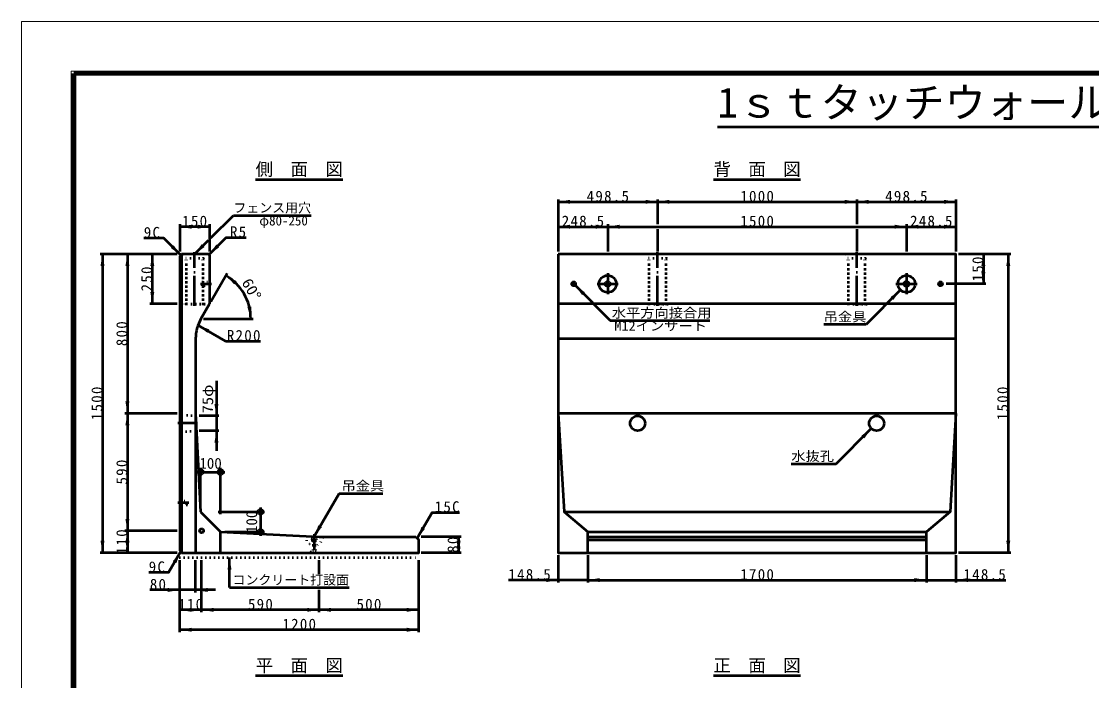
# Model space of a CAD drawing. Units: millimetres, scale not verified, with parts at other scales. Extents: x -2102 to 2102, y -1485 to 1485.
# Drawn here: x -2102 to 46, y 160 to 1485 of the extents above; entities that cross this region are included whole.
import ezdxf
from ezdxf.enums import TextEntityAlignment as Align

# ---------------------------------------------------------------- set-up
doc = ezdxf.new("R2010")
doc.units = ezdxf.units.MM
doc.header["$LTSCALE"] = 5
doc.linetypes.add('DOTTED', pattern=[1.75, 0.25, -1.5])
doc.linetypes.add('LONG_DASHED_DOTTED', pattern=[15.25, 12, -1.5, 0.25, -1.5])
doc.layers.add('0-0_V-nasSTD', color=7, linetype='Continuous', lineweight=50)
doc.styles.add('ＭＳ ゴシック', font='')
doc.styles.get('ＭＳ ゴシック').set_extended_font_data('MS Gothic')

msp = doc.modelspace()

# ---------------------------------------------------------------- linework, layer by layer
at = {"layer": '0-0_V-nasSTD', "lineweight": 100}
msp.add_line((-1997.5, 1380), (-1997.5, -1380), dxfattribs=at)
at = {"layer": '0-0_V-nasSTD'}
for p, q in [((-705.024, 1273.465), (705.024, 1273.465)), ((-1632.128, 1167.468), (-1457.128, 1167.468)), ((-712.728, 1167.468), (-537.728, 1167.468)), ((-1024.628, 1127.468), (-1024.628, 1022.468)), ((-1024.628, 1122.468), (-825.228, 1122.468)), ((-825.228, 1127.468), (-825.228, 1077.468)), ((-825.228, 1122.468), (-425.228, 1122.468)), ((-425.228, 1127.468), (-425.228, 1077.468)), ((-425.228, 1122.468), (-225.828, 1122.468)), ((-225.828, 1127.468), (-225.828, 1022.468)), ((-1784.628, 1077.468), (-1784.628, 1022.468)), ((-1724.628, 1077.468), (-1724.628, 1022.468)), ((-1721.8, 1050.297), (-1676.847, 1095.25)), ((-1676.847, 1095.25), (-1520.847, 1095.25)), ((-925.228, 1077.468), (-925.228, 1022.468)), ((-325.228, 1077.468), (-325.228, 1022.468)), ((-1724.628, 1072.468), (-1784.628, 1072.468)), ((-1024.628, 1072.468), (-925.228, 1072.468)), ((-925.228, 1072.468), (-325.228, 1072.468)), ((-825.228, 1067.468), (-825.228, 1022.468)), ((-425.228, 1067.468), (-425.228, 1022.468)), ((-325.228, 1072.468), (-225.828, 1072.468)), ((-1727.457, 1044.64), (-1754.628, 1017.468)), ((-1789.628, 1017.468), (-1944.628, 1017.468)), ((-1939.628, 1017.468), (-1939.628, 417.468)), ((-1889.628, 1017.468), (-1889.628, 697.468)), ((-1839.628, 1017.468), (-1839.628, 917.468)), ((-1781.028, 1017.468), (-1784.628, 1013.868)), ((-1784.628, 1013.868), (-1784.628, 421.068)), ((-1781.028, 1017.468), (-1781.028, 417.468)), ((-1726.628, 1017.468), (-1781.028, 1017.468)), ((-1724.628, 1015.468), (-1724.628, 917.468)), ((-115.828, 1017.468), (-220.828, 1017.468)), ((-170.828, 1017.468), (-170.828, 957.468)), ((-120.828, 1017.468), (-120.828, 417.468)), ((-1689.41, 978.468), (-1722.11, 921.83)), ((-990.741, 954.781), (-920.031, 884.071)), ((-165.828, 957.468), (-245.828, 957.468)), ((-337.391, 945.306), (-406.464, 876.233)), ((-1789.628, 917.468), (-1844.628, 917.468)), ((-1724.628, 917.468), (-1741.91, 887.535)), ((-225.828, 917.468), (-1024.628, 917.468)), ((-1736.91, 887.535), (-1636.91, 887.535)), ((-920.031, 884.071), (-720.031, 884.071)), ((-1747.89, 874.657), (-1692.465, 842.657)), ((-406.464, 876.233), (-491.464, 876.233)), ((-1752.628, 847.535), (-1752.628, 417.468)), ((-1692.465, 842.657), (-1622.465, 842.657)), ((-1024.628, 847.535), (-225.828, 847.535)), ((-1710.849, 762.468), (-1710.849, 692.468)), ((-1789.628, 697.468), (-1894.628, 697.468)), ((-1889.628, 697.468), (-1889.628, 461.468)), ((-1752.628, 697.468), (-1742.564, 499.533)), ((-1705.849, 692.468), (-1745.849, 692.468)), ((-1710.849, 692.468), (-1710.849, 662.468)), ((-225.828, 697.468), (-1024.628, 697.468)), ((-466.546, 596.151), (-395.835, 666.862)), ((-1705.849, 662.468), (-1745.849, 662.468)), ((-1710.849, 662.468), (-1710.849, 622.468)), ((-1742.564, 508.033), (-1742.564, 588.033)), ((-1702.564, 495.033), (-1702.564, 588.033)), ((-556.546, 596.151), (-466.546, 596.151)), ((-1751.064, 579.533), (-1694.064, 579.533)), ((-1514.628, 449.977), (-1464.628, 536.579)), ((-1464.628, 536.579), (-1376.628, 536.579)), ((-1742.564, 499.533), (-1702.564, 459.533)), ((-1707.064, 499.533), (-1614.064, 499.533)), ((-1622.564, 508.033), (-1622.564, 451.033)), ((-1012.687, 499.533), (-237.77, 499.533)), ((-1789.628, 461.468), (-1894.628, 461.468)), ((-1889.628, 461.468), (-1889.628, 417.468)), ((-1702.564, 459.533), (-1504.628, 449.468)), ((-1702.564, 417.468), (-1702.564, 459.533)), ((-1694.064, 459.533), (-1614.064, 459.533)), ((-965.228, 417.468), (-965.228, 459.533)), ((-965.228, 459.533), (-285.228, 459.533)), ((-285.228, 417.468), (-285.228, 459.533)), ((-1504.628, 449.468), (-1310.628, 449.468)), ((-1310.628, 449.468), (-1304.628, 443.468)), ((-1219.628, 449.468), (-1299.628, 449.468)), ((-1224.628, 449.468), (-1224.628, 417.468)), ((-965.228, 449.468), (-285.228, 449.468)), ((-965.228, 443.468), (-285.228, 443.468)), ((-1789.628, 417.468), (-1944.628, 417.468)), ((-1784.628, 421.068), (-1781.028, 417.468)), ((-1219.628, 417.468), (-1299.628, 417.468)), ((-1024.628, 412.468), (-1024.628, 357.468)), ((-965.228, 412.468), (-965.228, 357.468)), ((-285.228, 412.468), (-285.228, 357.468)), ((-225.828, 412.468), (-225.828, 357.468)), ((-115.828, 417.468), (-220.828, 417.468)), ((-1784.628, 257.668), (-1784.628, 402.668)), ((-1752.628, 337.668), (-1752.628, 402.668)), ((-1740.628, 297.668), (-1740.628, 402.668)), ((-1684.628, 347.668), (-1684.628, 407.668)), ((-1504.628, 374.668), (-1504.628, 402.668)), ((-1304.628, 257.668), (-1304.628, 402.668)), ((-1684.628, 347.668), (-1444.628, 347.668)), ((-1024.628, 362.468), (-1124.628, 362.468)), ((-965.228, 362.468), (-1024.628, 362.468)), ((-225.828, 362.468), (-125.828, 362.468)), ((-1784.628, 342.668), (-1844.628, 342.668)), ((-1752.628, 342.668), (-1784.628, 342.668)), ((-1712.628, 342.668), (-1752.628, 342.668)), ((-1504.628, 297.668), (-1504.628, 342.668)), ((-1740.628, 302.668), (-1784.628, 302.668)), ((-1504.628, 302.668), (-1740.628, 302.668)), ((-1304.628, 302.668), (-1504.628, 302.668)), ((-1304.628, 262.668), (-1784.628, 262.668)), ((-1632.128, 170.468), (-1457.128, 170.468)), ((-712.728, 170.468), (-537.728, 170.468))]:
    msp.add_line(p, q, dxfattribs=at)
at = {"layer": '0-0_V-nasSTD', "linetype": 'DOTTED'}
for p, q in [((-1775.628, 1017.468), (-1772.628, 1009.468)), ((-1736.628, 1009.468), (-1733.628, 1017.468)), ((-846.228, 1017.468), (-843.228, 1009.468)), ((-807.228, 1009.468), (-804.228, 1017.468)), ((-446.228, 1017.468), (-443.228, 1009.468)), ((-407.228, 1009.468), (-404.228, 1017.468)), ((-1772.628, 917.468), (-1772.628, 1009.468)), ((-1736.628, 1009.468), (-1772.628, 1009.468)), ((-1770.628, 917.468), (-1770.628, 1009.468)), ((-1738.628, 917.468), (-1738.628, 1009.468)), ((-1736.628, 917.468), (-1736.628, 1009.468)), ((-843.228, 917.468), (-843.228, 1009.468)), ((-807.228, 1009.468), (-843.228, 1009.468)), ((-841.228, 917.468), (-841.228, 1009.468)), ((-809.228, 917.468), (-809.228, 1009.468)), ((-807.228, 917.468), (-807.228, 1009.468)), ((-443.228, 917.468), (-443.228, 1009.468)), ((-407.228, 1009.468), (-443.228, 1009.468)), ((-441.228, 917.468), (-441.228, 1009.468)), ((-409.228, 917.468), (-409.228, 1009.468)), ((-407.228, 917.468), (-407.228, 1009.468)), ((-1738.628, 953.468), (-1738.628, 961.468)), ((-1738.628, 961.468), (-1724.628, 961.468)), ((-1724.628, 953.468), (-1738.628, 953.468)), ((-1734.628, 917.468), (-1774.628, 917.468)), ((-1774.628, 916.668), (-1774.628, 917.468)), ((-1734.628, 916.668), (-1774.628, 916.668)), ((-1734.628, 916.668), (-1734.628, 917.468)), ((-805.228, 917.468), (-845.228, 917.468)), ((-845.228, 916.668), (-845.228, 917.468)), ((-805.228, 916.668), (-845.228, 916.668)), ((-809.228, 917.468), (-841.228, 917.468)), ((-805.228, 916.668), (-805.228, 917.468)), ((-405.228, 917.468), (-445.228, 917.468)), ((-445.228, 916.668), (-445.228, 917.468)), ((-405.228, 916.668), (-445.228, 916.668)), ((-409.228, 917.468), (-441.228, 917.468)), ((-409.228, 917.468), (-441.228, 917.468)), ((-405.228, 916.668), (-405.228, 917.468)), ((-1752.374, 692.468), (-1780.628, 694.468)), ((-1780.628, 660.468), (-1784.628, 656.868)), ((-1780.628, 660.468), (-1750.849, 662.468)), ((-1784.628, 521.468), (-1770.628, 521.468)), ((-1770.628, 513.468), (-1770.628, 521.468)), ((-1770.628, 513.468), (-1784.628, 513.468)), ((-1519.628, 445.468), (-1509.628, 445.468)), ((-1519.628, 445.468), (-1519.628, 442.668)), ((-1519.628, 442.668), (-1517.428, 441.468)), ((-1519.628, 442.668), (-1509.628, 442.668)), ((-1517.428, 441.468), (-1517.428, 421.468)), ((-1517.428, 441.468), (-1511.828, 441.468)), ((-1511.828, 441.468), (-1509.628, 442.668)), ((-1511.828, 441.468), (-1511.828, 421.468)), ((-1509.628, 445.468), (-1509.628, 442.668)), ((-1521.628, 419.468), (-1517.428, 421.468)), ((-1521.628, 419.468), (-1521.628, 418.268)), ((-1521.628, 419.468), (-1507.628, 419.468)), ((-1521.628, 418.268), (-1507.628, 418.268)), ((-1517.428, 421.468), (-1511.828, 421.468)), ((-1511.828, 421.468), (-1507.628, 419.468)), ((-1507.628, 419.468), (-1507.628, 418.268)), ((-1784.628, 407.668), (-1304.628, 407.668))]:
    msp.add_line(p, q, dxfattribs=at)
at = {"layer": '0-0_V-nasSTD', "linetype": 'LONG_DASHED_DOTTED'}
for p, q in [((-1754.628, 913.468), (-1754.628, 1021.468)), ((-825.228, 913.468), (-825.228, 1021.468)), ((-425.228, 913.468), (-425.228, 1021.468)), ((-925.228, 979.268), (-925.228, 936.868)), ((-325.228, 979.268), (-325.228, 936.868)), ((-1742.628, 957.468), (-1720.628, 957.468)), ((-999.428, 957.468), (-987.428, 957.468)), ((-993.428, 951.468), (-993.428, 963.468)), ((-946.428, 957.468), (-904.028, 957.468)), ((-346.428, 957.468), (-304.028, 957.468)), ((-263.028, 957.468), (-251.028, 957.468)), ((-257.028, 951.468), (-257.028, 963.468)), ((-1748.628, 677.468), (-1788.628, 677.468)), ((-1766.628, 517.468), (-1788.628, 517.468)), ((-1514.628, 454.468), (-1514.628, 424.468))]:
    msp.add_line(p, q, dxfattribs=at)
at = {"layer": '0-0_V-nasSTD', "lineweight": 18}
for points in [[(-2102.5, -1485), (-2102.5, 1485), (2102.5, 1485), (2102.5, -1485)], [(-2002.5, -1385), (-2002.5, 1385), (2002.5, 1385), (2002.5, -1385)]]:
    msp.add_lwpolyline(points, close=True, dxfattribs=at)
at = {"layer": '0-0_V-nasSTD', "lineweight": 100}
msp.add_lwpolyline([(1997.5, -1380), (1997.5, 1380), (-1997.5, 1380)], dxfattribs=at)
at = {"layer": '0-0_V-nasSTD'}
for points in [[(-1782.828, 1015.668), (-1816.769, 1049.609), (-1856.769, 1049.609)], [(-1725.214, 1016.882), (-1691.273, 1050.824), (-1651.273, 1050.824)], [(-1024.628, 697.468), (-1012.687, 499.533), (-965.228, 459.533)], [(-225.828, 697.468), (-237.77, 499.533), (-285.228, 459.533)], [(-1307.628, 446.468), (-1277.628, 498.43), (-1222.628, 498.43)], [(-1781.028, 417.468), (-1304.628, 417.468), (-1304.628, 443.468)], [(-1782.828, 419.268), (-1806.828, 377.699), (-1846.828, 377.699)], [(-965.228, 362.468), (-285.228, 362.468), (-225.828, 362.468)]]:
    msp.add_lwpolyline(points, dxfattribs=at)
msp.add_lwpolyline([(-1024.628, 1017.468), (-1024.628, 417.468), (-225.828, 417.468), (-225.828, 1017.468)], close=True, dxfattribs=at)
at = {"layer": '0-0_V-nasSTD', "linetype": 'DOTTED'}
msp.add_lwpolyline([(-1780.628, 660.468), (-1780.628, 694.468), (-1784.628, 698.068)], dxfattribs=at)
at = {"layer": '0-0_V-nasSTD'}
for centre, radius in [((-925.228, 957.468), 17.2), ((-325.228, 957.468), 17.2), ((-993.428, 957.468), 3.8), ((-993.428, 957.468), 2.4), ((-993.428, 957.468), 2), ((-925.228, 957.468), 5), ((-325.228, 957.468), 5), ((-257.028, 957.468), 3.8), ((-257.028, 957.468), 2.4), ((-257.028, 957.468), 2), ((-865.228, 677.468), 15), ((-385.228, 677.468), 15), ((-1742.564, 579.533), 5), ((-1702.564, 579.533), 5), ((-1622.564, 499.533), 5), ((-1740.628, 461.468), 4), ((-1622.564, 459.533), 5)]:
    msp.add_circle(centre, radius, dxfattribs=at)
for centre, radius, start, end in [((-1726.628, 1015.468), 2, 0, 90), ((-1741.91, 887.535), 100, 0, 60), ((-1672.628, 847.535), 80, 150, 180)]:
    msp.add_arc(centre, radius, start, end, dxfattribs=at)
at = {"layer": '0-0_V-nasSTD', "linetype": 'DOTTED'}
msp.add_arc((-1514.628, 449.468), 17.2, 175.3973, 0, dxfattribs=at)
at = {"layer": '0-0_V-nasSTD'}
for points in [[(-1024.628, 1122.468), (-1000.628, 1122.468), (-1000.628, 1126.468)], [(-1024.628, 1122.468), (-1000.628, 1118.468), (-1000.628, 1122.468)], [(-849.228, 1122.468), (-849.228, 1126.468), (-825.228, 1122.468)], [(-849.228, 1118.468), (-849.228, 1122.468), (-825.228, 1122.468)], [(-825.228, 1122.468), (-801.228, 1122.468), (-801.228, 1126.468)], [(-825.228, 1122.468), (-801.228, 1118.468), (-801.228, 1122.468)], [(-449.228, 1122.468), (-449.228, 1126.468), (-425.228, 1122.468)], [(-449.228, 1118.468), (-449.228, 1122.468), (-425.228, 1122.468)], [(-425.228, 1122.468), (-401.228, 1122.468), (-401.228, 1126.468)], [(-425.228, 1122.468), (-401.228, 1118.468), (-401.228, 1122.468)], [(-249.828, 1122.468), (-249.828, 1126.468), (-225.828, 1122.468)], [(-249.828, 1118.468), (-249.828, 1122.468), (-225.828, 1122.468)], [(-1784.628, 1072.468), (-1760.628, 1072.468), (-1760.628, 1076.468)], [(-1748.628, 1072.468), (-1748.628, 1076.468), (-1724.628, 1072.468)], [(-1024.628, 1072.468), (-1000.628, 1072.468), (-1000.628, 1076.468)], [(-949.228, 1072.468), (-949.228, 1076.468), (-925.228, 1072.468)], [(-925.228, 1072.468), (-901.228, 1072.468), (-901.228, 1076.468)], [(-349.228, 1072.468), (-349.228, 1076.468), (-325.228, 1072.468)], [(-325.228, 1072.468), (-301.228, 1072.468), (-301.228, 1076.468)], [(-249.828, 1072.468), (-249.828, 1076.468), (-225.828, 1072.468)], [(-1784.628, 1072.468), (-1760.628, 1068.468), (-1760.628, 1072.468)], [(-1748.628, 1068.468), (-1748.628, 1072.468), (-1724.628, 1072.468)], [(-1024.628, 1072.468), (-1000.628, 1068.468), (-1000.628, 1072.468)], [(-949.228, 1068.468), (-949.228, 1072.468), (-925.228, 1072.468)], [(-925.228, 1072.468), (-901.228, 1068.468), (-901.228, 1072.468)], [(-349.228, 1068.468), (-349.228, 1072.468), (-325.228, 1072.468)], [(-325.228, 1072.468), (-301.228, 1068.468), (-301.228, 1072.468)], [(-249.828, 1068.468), (-249.828, 1072.468), (-225.828, 1072.468)], [(-1802.627, 1029.81), (-1799.799, 1032.639), (-1782.828, 1015.668)], [(-1799.799, 1032.639), (-1796.97, 1035.467), (-1782.828, 1015.668)], [(-1754.628, 1017.468), (-1740.486, 1037.267), (-1737.658, 1034.439)], [(-1754.628, 1017.468), (-1737.658, 1034.439), (-1734.829, 1031.61)], [(-1725.214, 1016.882), (-1711.072, 1036.681), (-1708.244, 1033.853)], [(-1725.214, 1016.882), (-1708.244, 1033.853), (-1705.415, 1031.025)], [(-1943.628, 993.468), (-1939.628, 993.468), (-1939.628, 1017.468)], [(-1939.628, 993.468), (-1939.628, 1017.468), (-1935.628, 993.468)], [(-1893.628, 993.468), (-1889.628, 993.468), (-1889.628, 1017.468)], [(-1889.628, 993.468), (-1889.628, 1017.468), (-1885.628, 993.468)], [(-1843.628, 993.468), (-1839.628, 993.468), (-1839.628, 1017.468)], [(-1839.628, 993.468), (-1839.628, 1017.468), (-1835.628, 993.468)], [(-174.828, 993.468), (-170.828, 993.468), (-170.828, 1017.468)], [(-170.828, 993.468), (-170.828, 1017.468), (-166.828, 993.468)], [(-124.828, 993.468), (-120.828, 993.468), (-120.828, 1017.468)], [(-120.828, 993.468), (-120.828, 1017.468), (-116.828, 993.468)], [(-1691.91, 974.137), (-1675.006, 956.637), (-1672.625, 959.851)], [(-1691.91, 974.137), (-1672.625, 959.851), (-1670.244, 963.066)], [(-174.828, 981.468), (-170.828, 957.468), (-170.828, 981.468)], [(-170.828, 957.468), (-170.828, 981.468), (-166.828, 981.468)], [(-990.741, 954.781), (-976.599, 934.982), (-973.771, 937.811)], [(-990.741, 954.781), (-973.771, 937.811), (-970.942, 940.639)], [(-1843.628, 941.468), (-1839.628, 917.468), (-1839.628, 941.468)], [(-1839.628, 917.468), (-1839.628, 941.468), (-1835.628, 941.468)], [(-357.19, 931.164), (-354.361, 928.335), (-337.391, 945.306)], [(-354.361, 928.335), (-351.533, 925.507), (-337.391, 945.306)], [(-1648.614, 910.924), (-1644.64, 911.379), (-1641.91, 887.535)], [(-1644.64, 911.379), (-1641.91, 887.535), (-1640.666, 911.834)], [(-1747.89, 874.657), (-1729.106, 859.193), (-1727.106, 862.657)], [(-1747.89, 874.657), (-1727.106, 862.657), (-1725.106, 866.121)], [(-1893.628, 721.468), (-1889.628, 697.468), (-1889.628, 721.468)], [(-1889.628, 697.468), (-1889.628, 721.468), (-1885.628, 721.468)], [(-1714.849, 716.468), (-1710.849, 692.468), (-1710.849, 716.468)], [(-1710.849, 692.468), (-1710.849, 716.468), (-1706.849, 716.468)], [(-1893.628, 673.468), (-1889.628, 673.468), (-1889.628, 697.468)], [(-1889.628, 673.468), (-1889.628, 697.468), (-1885.628, 673.468)], [(-415.634, 652.72), (-412.805, 649.891), (-395.835, 666.862)], [(-412.805, 649.891), (-409.977, 647.063), (-395.835, 666.862)], [(-1714.849, 638.468), (-1710.849, 638.468), (-1710.849, 662.468)], [(-1710.849, 638.468), (-1710.849, 662.468), (-1706.849, 638.468)], [(-1893.628, 485.468), (-1889.628, 461.468), (-1889.628, 485.468)], [(-1889.628, 461.468), (-1889.628, 485.468), (-1885.628, 485.468)], [(-1893.628, 437.468), (-1889.628, 437.468), (-1889.628, 461.468)], [(-1889.628, 437.468), (-1889.628, 461.468), (-1885.628, 437.468)], [(-1514.628, 449.977), (-1506.092, 472.761), (-1502.628, 470.761)], [(-1514.628, 449.977), (-1502.628, 470.761), (-1499.164, 468.761)], [(-1307.628, 446.468), (-1299.092, 469.253), (-1295.628, 467.253)], [(-1307.628, 446.468), (-1295.628, 467.253), (-1292.164, 465.253)], [(-1943.628, 441.468), (-1939.628, 417.468), (-1939.628, 441.468)], [(-1939.628, 417.468), (-1939.628, 441.468), (-1935.628, 441.468)], [(-1893.628, 441.468), (-1889.628, 417.468), (-1889.628, 441.468)], [(-1889.628, 417.468), (-1889.628, 441.468), (-1885.628, 441.468)], [(-1228.628, 425.468), (-1224.628, 425.468), (-1224.628, 449.468)], [(-1228.628, 441.468), (-1224.628, 417.468), (-1224.628, 441.468)], [(-1224.628, 425.468), (-1224.628, 449.468), (-1220.628, 425.468)], [(-1224.628, 417.468), (-1224.628, 441.468), (-1220.628, 441.468)], [(-124.828, 441.468), (-120.828, 417.468), (-120.828, 441.468)], [(-120.828, 417.468), (-120.828, 441.468), (-116.828, 441.468)], [(-1798.292, 400.484), (-1794.828, 398.484), (-1782.828, 419.268)], [(-1794.828, 398.484), (-1791.364, 396.484), (-1782.828, 419.268)], [(-1688.628, 383.668), (-1684.628, 383.668), (-1684.628, 407.668)], [(-1684.628, 383.668), (-1684.628, 407.668), (-1680.628, 383.668)], [(-1048.628, 362.468), (-1048.628, 366.468), (-1024.628, 362.468)], [(-965.228, 362.468), (-941.228, 362.468), (-941.228, 366.468)], [(-309.228, 362.468), (-309.228, 366.468), (-285.228, 362.468)], [(-225.828, 362.468), (-201.828, 362.468), (-201.828, 366.468)], [(-1808.628, 342.668), (-1808.628, 346.668), (-1784.628, 342.668)], [(-1752.628, 342.668), (-1728.628, 342.668), (-1728.628, 346.668)], [(-1048.628, 358.468), (-1048.628, 362.468), (-1024.628, 362.468)], [(-965.228, 362.468), (-941.228, 358.468), (-941.228, 362.468)], [(-309.228, 358.468), (-309.228, 362.468), (-285.228, 362.468)], [(-225.828, 362.468), (-201.828, 358.468), (-201.828, 362.468)], [(-1808.628, 338.668), (-1808.628, 342.668), (-1784.628, 342.668)], [(-1752.628, 342.668), (-1728.628, 338.668), (-1728.628, 342.668)], [(-1784.628, 302.668), (-1760.628, 302.668), (-1760.628, 306.668)], [(-1784.628, 302.668), (-1760.628, 298.668), (-1760.628, 302.668)], [(-1764.628, 302.668), (-1764.628, 306.668), (-1740.628, 302.668)], [(-1764.628, 298.668), (-1764.628, 302.668), (-1740.628, 302.668)], [(-1740.628, 302.668), (-1716.628, 302.668), (-1716.628, 306.668)], [(-1740.628, 302.668), (-1716.628, 298.668), (-1716.628, 302.668)], [(-1528.628, 302.668), (-1528.628, 306.668), (-1504.628, 302.668)], [(-1528.628, 298.668), (-1528.628, 302.668), (-1504.628, 302.668)], [(-1504.628, 302.668), (-1480.628, 302.668), (-1480.628, 306.668)], [(-1504.628, 302.668), (-1480.628, 298.668), (-1480.628, 302.668)], [(-1328.628, 302.668), (-1328.628, 306.668), (-1304.628, 302.668)], [(-1328.628, 298.668), (-1328.628, 302.668), (-1304.628, 302.668)], [(-1784.628, 262.668), (-1760.628, 262.668), (-1760.628, 266.668)], [(-1784.628, 262.668), (-1760.628, 258.668), (-1760.628, 262.668)], [(-1328.628, 262.668), (-1328.628, 266.668), (-1304.628, 262.668)], [(-1328.628, 258.668), (-1328.628, 262.668), (-1304.628, 262.668)]]:
    msp.add_solid(points, dxfattribs=at)

# ---------------------------------------------------------------- texts
at = {"layer": '0-0_V-nasSTD', "style": 'ＭＳ ゴシック'}
for s, height, p in [('1ｓｔタッチウォール(Ｆ型)  Ｈ=1500', 60.81, (-705.024, 1273.465)), ('側\u3000面\u3000図', 25.66, (-1632.128, 1167.468)), ('背\u3000面\u3000図', 25.66, (-712.728, 1167.468)), ('フェンス用穴', 19.06, (-1676.847, 1095.25)), ('φ80-250', 19.06, (-1624.847, 1069.25)), ('100', 21.99, (-1745.064, 579.533)), ('コンクリート打設面', 19.06, (-1678.6, 347.668)), ('平\u3000面\u3000図', 25.66, (-1632.128, 170.468)), ('正\u3000面\u3000図', 25.66, (-712.728, 170.468))]:
    msp.add_text(s, height=height, dxfattribs=at).set_placement(p, align=Align.BOTTOM_LEFT)
at = {"layer": '0-0_V-nasSTD', "style": 'ＭＳ ゴシック', "width": 1.1}
for s, rotation, p in [('60°', 300, (-1666.808, 957.454)), ('75φ', 90, (-1710.849, 697.468))]:
    msp.add_text(s, height=21.99, rotation=rotation, dxfattribs=at).set_placement(p, align=Align.BOTTOM_LEFT)
for s, p in [('水平方向接合用', (-917.031, 884.071)), ('吊金具', (-491.464, 876.233)), ('M12インサート', (-911.781, 858.071)), ('水抜孔', (-556.546, 596.151)), ('吊金具', (-1459.628, 536.579))]:
    msp.add_text(s, height=19.06, dxfattribs=at).set_placement(p, align=Align.BOTTOM_LEFT)
at = {"layer": '0-0_V-nasSTD', "style": 'ＭＳ ゴシック'}
msp.add_text('100', height=21.99, rotation=90, dxfattribs=at).set_placement((-1622.564, 457.033), align=Align.BOTTOM_LEFT)
at = {"layer": '0-0_V-nasSTD', "char_height": 21.99, "attachment_point": 7, "style": 'ＭＳ ゴシック'}
for s, insert in [('\\T1.17;498.5', (-967.428, 1122.468)), ('\\T1.17;1000', (-658.978, 1122.468)), ('\\T1.17;498.5', (-368.028, 1122.468)), ('\\T1.17;150', (-1779.628, 1072.468)), ('\\T1.17;248.5', (-1017.428, 1072.468)), ('\\T1.17;1500', (-658.978, 1072.468)), ('\\T1.17;248.5', (-318.028, 1072.468)), ('\\T1.17;9C', (-1856.769, 1049.609)), ('\\T1.17;R5', (-1683.773, 1050.824)), ('\\T1.17;R200', (-1689.965, 842.657)), ('\\T1.17;15C', (-1272.628, 498.43)), ('\\T1.17;9C', (-1846.828, 377.699)), ('\\T1.17;148.5', (-1124.628, 362.468)), ('\\T1.17;1700', (-658.978, 362.468)), ('\\T1.17;148.5', (-210.828, 362.468)), ('\\T1.17;80', (-1844.628, 342.668)), ('\\T1.17;110', (-1787.628, 302.668)), ('\\T1.17;590', (-1647.628, 302.668)), ('\\T1.17;500', (-1429.628, 302.668)), ('\\T1.17;1200', (-1578.378, 262.668))]:
    msp.add_mtext(s, dxfattribs=dict(at, insert=insert))
at = {"layer": '0-0_V-nasSTD', "char_height": 21.99, "attachment_point": 7, "rotation": 90, "style": 'ＭＳ ゴシック'}
for s, insert in [('\\T1.17;150', (-170.828, 962.468)), ('\\T1.17;250', (-1839.628, 942.468)), ('\\T1.17;800', (-1889.628, 832.468)), ('\\T1.17;1500', (-1939.628, 683.718)), ('\\T1.17;1500', (-120.828, 683.718)), ('\\T1.17;590', (-1889.628, 554.468)), ('\\T1.17;110', (-1889.628, 414.468)), ('\\T1.17;80', (-1224.628, 417.218))]:
    msp.add_mtext(s, dxfattribs=dict(at, insert=insert))

doc.saveas('drawing.dxf')
